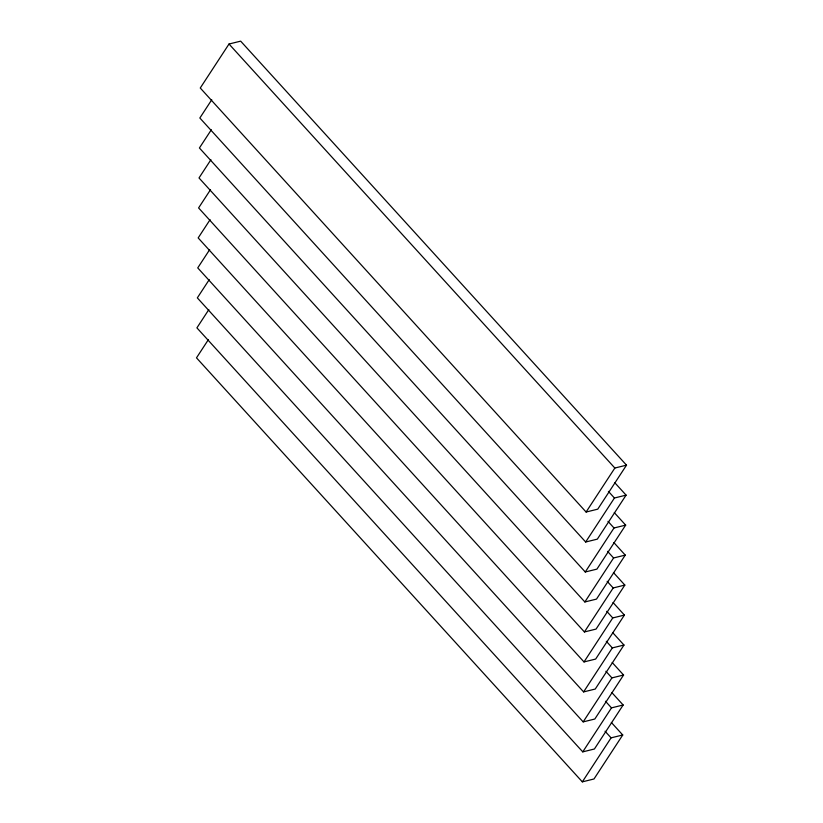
<?xml version="1.0" encoding="UTF-8"?>
<svg xmlns="http://www.w3.org/2000/svg" width="823" height="823" viewBox="0 0 823 823"><rect width="100%" height="100%" fill="white"/><g stroke="black" fill="none" stroke-linecap="round" stroke-linejoin="round"><path stroke-width="1.23" d="M229.01 44.02L200.267 88.01L586.099 512.029L597.755 509.159L626.509 465.16L240.666 41.15L229.01 44.02L614.853 468.03L626.509 465.16M211.768 99.748L199.845 117.998L585.678 542.007L597.333 539.137L626.087 495.137L614.699 482.628M211.346 129.736L199.423 147.975L585.266 571.985L596.922 569.125L625.665 525.125L614.277 512.606M210.925 159.713L199.012 177.953L584.844 601.963L596.5 599.103L625.254 555.103L613.865 542.594M210.513 189.691L198.59 207.931L584.423 631.951L596.078 629.081L624.832 585.081L613.444 572.571M210.091 219.669L198.168 237.919L584.011 661.929L595.667 659.058L624.41 615.069L613.022 602.549M209.67 249.657L197.746 267.897L583.589 691.906L595.245 689.046L623.988 645.047L612.61 632.527M209.248 279.635L197.335 297.875L583.168 721.884L594.823 719.024L623.577 675.025L612.189 662.515M208.836 309.613L196.913 327.863L582.756 751.872L594.412 749.002L623.155 705.002L611.767 692.493M208.414 339.601L196.491 357.84L582.334 781.85L593.99 778.98L622.733 734.99L611.345 722.471M586.099 512.029L614.853 468.03M585.678 542.007L614.431 498.008L626.087 495.137M585.266 571.985L614.009 527.985L625.665 525.125M584.844 601.963L613.588 557.973L625.254 555.103M584.423 631.951L613.176 587.951L624.832 585.081M584.011 661.929L612.754 617.929L624.41 615.069M583.589 691.906L612.333 647.907L623.988 645.047M583.168 721.884L611.921 677.895L623.577 675.025M582.756 751.872L611.499 707.873L623.155 705.002M582.334 781.85L611.077 737.85L622.733 734.99M608.403 491.382L614.431 498.008M607.981 521.36L614.009 527.985M607.559 551.348L613.588 557.973M607.148 581.326L613.176 587.951M606.726 611.304L612.754 617.929M606.304 641.282L612.333 647.907M605.893 671.27L611.921 677.895M605.471 701.247L611.499 707.873M605.049 731.225L611.077 737.85"/></g></svg>
